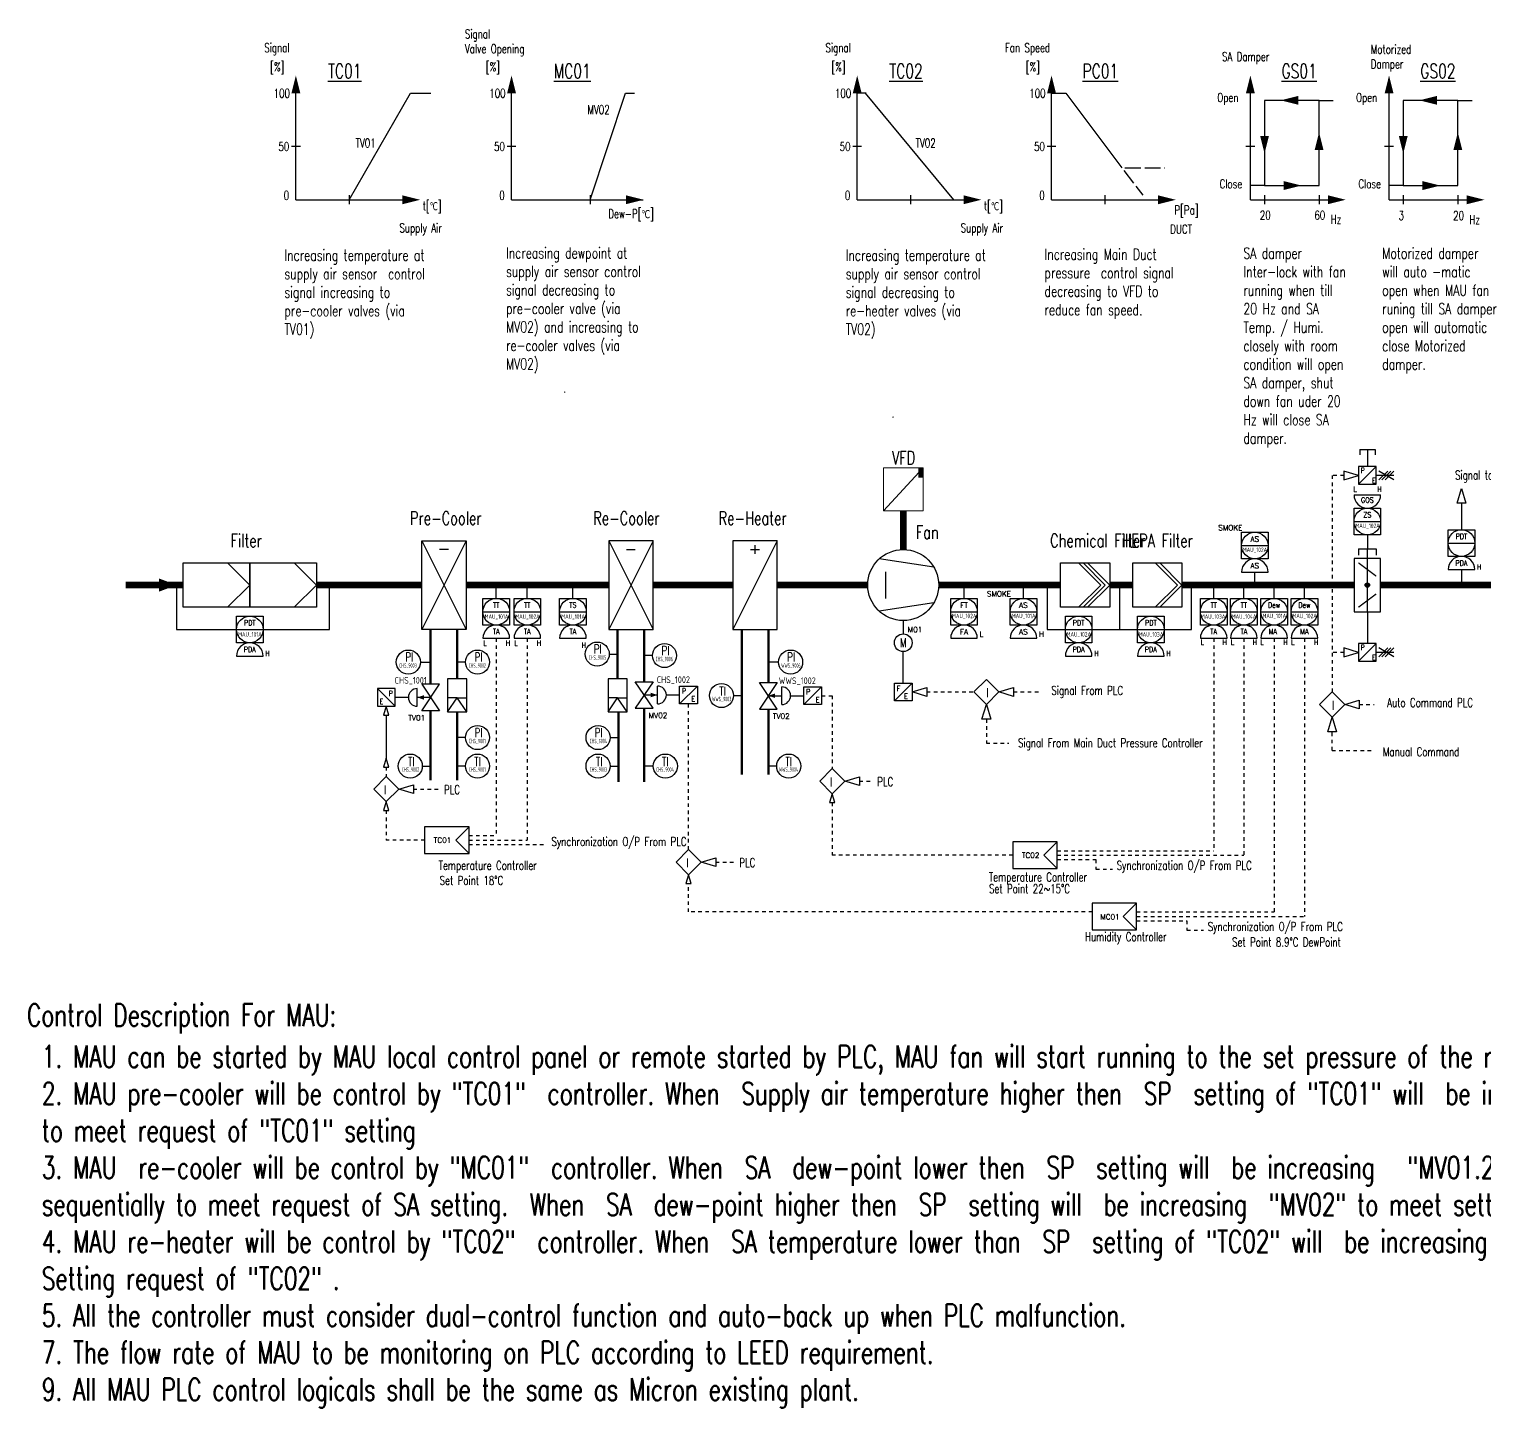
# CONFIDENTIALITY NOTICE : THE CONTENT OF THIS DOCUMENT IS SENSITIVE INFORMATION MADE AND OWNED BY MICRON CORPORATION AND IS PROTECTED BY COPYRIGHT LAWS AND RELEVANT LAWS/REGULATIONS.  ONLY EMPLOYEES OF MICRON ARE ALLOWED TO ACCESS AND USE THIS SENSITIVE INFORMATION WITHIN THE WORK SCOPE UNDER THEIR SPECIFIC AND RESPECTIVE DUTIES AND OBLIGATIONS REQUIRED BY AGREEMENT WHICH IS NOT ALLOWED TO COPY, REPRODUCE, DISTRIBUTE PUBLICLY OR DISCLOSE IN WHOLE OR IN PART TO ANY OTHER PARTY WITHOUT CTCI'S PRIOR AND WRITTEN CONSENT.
# Model space of a CAD drawing. Extents: x 9 to 505, y -3 to 321.
# Drawn here: x 8.9 to 337.1, y 10 to 320.7 of the extents above; entities that cross this region are included whole.
import ezdxf
from ezdxf.enums import TextEntityAlignment as Align

# ---------------------------------------------------------------- set-up
doc = ezdxf.new("R2010")
doc.units = 0
doc.linetypes.add('ACAD_ISO02W100', pattern=[15, 12, -3])
doc.linetypes.add('DPKTLINIE', pattern=[2, 1, -1])
for name, color, linetype in [('Air Duct', 160, 'Continuous'), ('FITTING', 2, 'Continuous'), ('Function Line', 15, 'Continuous'), ('PID', 2, 'Continuous'), ('SYMBOLE', 2, 'Continuous'), ('TEXT', 4, 'Continuous'), ('Water Pipe', 112, 'Continuous')]:
    doc.layers.add(name, color=color, linetype=linetype)
doc.styles.add('aa-txt', font='isocp.shx', dxfattribs={"bigfont": 'chineset.shx'})
doc.styles.get("Standard").update_dxf_attribs({"font": 'simplex.shx', "width": 0.715})
doc.styles.add('TKT_SIMP_07', font='simplex.shx', dxfattribs={"width": 0.715})

msp = doc.modelspace()

# ---------------------------------------------------------------- hatches: boundary and pattern name
at = {"layer": 'Air Duct'}
msp.add_hatch(color=256, dxfattribs=at).paths.add_polyline_path([(42.17, 195.39), (38.17, 196.89), (38.17, 193.89)])
at = {"layer": 'Function Line'}
for points in [[(68.06, 306.21), (70.06, 306.21), (69.06, 310.21)], [(116.66, 306.21), (118.66, 306.21), (117.66, 310.21)], [(194.57, 306.21), (196.57, 306.21), (195.57, 310.21)], [(238.38, 306.21), (240.38, 306.21), (239.38, 310.21)], [(283.19, 306.21), (285.19, 306.21), (284.19, 310.21)], [(314.46, 306.21), (316.46, 306.21), (315.46, 310.21)], [(295.02, 303.61), (295.02, 305.61), (291.02, 304.61)], [(326.29, 303.61), (326.29, 305.61), (322.29, 304.61)], [(288.39, 296.61), (286.39, 296.61), (287.39, 292.61)], [(298.68, 293.41), (300.68, 293.41), (299.68, 297.41)], [(319.66, 296.61), (317.66, 296.61), (318.66, 292.61)], [(329.96, 293.41), (331.96, 293.41), (330.96, 297.41)], [(291.72, 286.41), (291.72, 284.41), (295.72, 285.41)], [(322.99, 286.41), (322.99, 284.41), (326.99, 285.41)], [(93.06, 283.21), (93.06, 281.21), (97.06, 282.21)], [(143.45, 283.21), (143.45, 281.21), (147.45, 282.21)], [(219.57, 283.21), (219.57, 281.21), (223.57, 282.21)], [(263.38, 283.21), (263.38, 281.21), (267.38, 282.21)], [(301.68, 283.21), (301.68, 281.21), (305.68, 282.21)], [(332.96, 283.21), (332.96, 281.21), (336.96, 282.21)]]:
    msp.add_hatch(color=256, dxfattribs=at).paths.add_polyline_path(points)
at = {"layer": 'SYMBOLE'}
h = msp.add_hatch(color=256, dxfattribs=at)
h.paths.add_polyline_path([(210.43, 219.59), (209.33, 219.59), (210.43, 221.79)])
h.paths.add_polyline_path([(209.33, 219.59), (209.33, 221.79), (210.43, 221.79)], flags=17)
h = msp.add_hatch(color=256, dxfattribs=at)
edge = h.paths.add_edge_path()
edge.add_arc((310.56, 195.39), 0.5, 0, 360)

# ---------------------------------------------------------------- linework, layer by layer
at = {"layer": 'Air Duct'}
for p, q in [((285.19, 195.3), (285.19, 198.3)), ((42.17, 195.39), (42.17, 185.39)), ((76.67, 185.39), (76.67, 195.39)), ((114.23, 192.39), (114.23, 195.39)), ((121.22, 192.39), (121.22, 195.39)), ((131.51, 192.39), (131.51, 195.39)), ((219.65, 192.39), (219.65, 195.39)), ((233.04, 192.39), (233.04, 195.39)), ((238.4, 195.39), (238.4, 185.39)), ((254.68, 195.39), (254.68, 185.39)), ((270.95, 185.39), (270.95, 195.39)), ((275.93, 192.39), (275.93, 195.39)), ((282.74, 192.39), (282.74, 195.39)), ((289.54, 192.39), (289.54, 195.39)), ((296.37, 192.39), (296.37, 195.39)), ((42.17, 185.39), (55.67, 185.39)), ((61.67, 185.39), (76.67, 185.39)), ((238.4, 185.39), (242.49, 185.39)), ((248.49, 185.39), (258.76, 185.39)), ((264.76, 185.39), (270.95, 185.39))]:
    msp.add_line(p, q, dxfattribs=at)
at = {"layer": 'Air Duct', "const_width": 1.5}
for points in [[(205.95, 212.12), (205.95, 212.12), (205.95, 203.39)], [(43.67, 195.39), (30.72, 195.39)], [(97.42, 195.39), (73.67, 195.39)], [(139.56, 195.39), (107.42, 195.39)], [(167.56, 195.39), (149.56, 195.39)], [(197.95, 195.39), (177.56, 195.39)], [(241.4, 195.39), (213.95, 195.39)], [(252.49, 195.39), (257.67, 195.39)], [(268.76, 195.39), (307.56, 195.39)], [(313.56, 195.39), (354.73, 195.39)]]:
    msp.add_lwpolyline(points, dxfattribs=at)
at = {"layer": 'Air Duct'}
msp.add_lwpolyline([(331.77, 198.86), (331.77, 195.39)], dxfattribs=at)
at = {"layer": 'FITTING'}
for p, q in [((97.11, 178.04), (99.42, 178.04)), ((107.29, 178.04), (105.42, 178.04)), ((139.69, 179.84), (141.56, 179.84)), ((149.44, 179.5), (147.56, 179.5)), ((177.86, 178.04), (175.55, 178.04)), ((103.26, 166.82), (105.42, 170)), ((105.42, 170), (103.26, 170)), ((107.58, 166.82), (105.42, 170)), ((105.42, 170), (107.58, 170)), ((139.41, 166.82), (141.56, 170)), ((141.56, 170), (139.41, 170)), ((143.72, 166.82), (141.56, 170)), ((141.56, 170), (143.72, 170)), ((167.69, 170.49), (169.56, 170.49)), ((107.29, 161.02), (105.42, 161.02)), ((139.88, 161.02), (141.75, 161.02)), ((97.55, 154.6), (99.42, 154.6)), ((107.29, 154.6), (105.42, 154.6)), ((139.88, 154.6), (141.75, 154.6)), ((149.62, 154.6), (147.75, 154.6)), ((177.44, 154.6), (175.56, 154.6))]:
    msp.add_line(p, q, dxfattribs=at)
for points in [[(107.58, 166.82), (107.58, 174.29), (103.26, 174.29), (103.26, 166.82)], [(143.72, 166.82), (143.72, 174.29), (139.41, 174.29), (139.41, 166.82)]]:
    msp.add_lwpolyline(points, close=True, dxfattribs=at)
for centre in [(94.4, 178.04), (110, 178.04), (136.98, 179.84), (152.14, 179.5), (180.57, 178.04), (164.98, 170.49), (110, 161.02), (137.17, 161.02), (94.84, 154.6), (110, 154.6), (137.17, 154.6), (152.33, 154.6), (180.14, 154.6)]:
    msp.add_circle(centre, 2.71, dxfattribs=at)
at = {"layer": 'Function Line'}
for p, q in [((69.06, 282.21), (69.06, 306.21)), ((117.66, 282.21), (117.66, 306.21)), ((135.37, 282.21), (143.37, 306.21)), ((143.37, 306.21), (145.37, 306.21)), ((195.57, 282.21), (195.57, 306.21)), ((197.57, 306.21), (195.57, 306.21)), ((197.4, 306.21), (217.27, 282.21)), ((239.38, 282.21), (239.38, 306.21)), ((239.38, 306.21), (242.58, 306.21)), ((242.58, 306.21), (255.25, 289.43)), ((284.19, 282.21), (284.19, 306.21)), ((315.46, 282.21), (315.46, 306.21)), ((299.68, 304.61), (287.39, 304.61)), ((287.39, 304.61), (287.39, 285.41)), ((299.68, 285.41), (299.68, 304.61)), ((299.68, 304.61), (302.88, 304.61)), ((330.96, 304.61), (318.66, 304.61)), ((318.66, 304.61), (318.66, 285.41)), ((330.96, 285.41), (330.96, 304.61)), ((330.96, 304.61), (334.16, 304.61)), ((70.06, 294.21), (68.06, 294.21)), ((118.66, 294.21), (116.66, 294.21)), ((196.57, 294.21), (194.57, 294.21)), ((240.38, 294.21), (238.38, 294.21)), ((285.19, 294.21), (283.19, 294.21)), ((316.46, 294.21), (314.46, 294.21)), ((69.06, 282.21), (93.06, 282.21)), ((81.06, 283.21), (81.06, 281.21)), ((117.66, 282.21), (147.37, 282.21)), ((135.37, 283.21), (135.37, 281.21)), ((195.57, 282.21), (219.57, 282.21)), ((207.57, 283.21), (207.57, 281.21)), ((239.38, 282.21), (263.38, 282.21)), ((251.38, 283.21), (251.38, 281.21)), ((287.39, 285.41), (284.19, 285.41)), ((284.19, 282.21), (301.68, 282.21)), ((287.39, 285.41), (299.68, 285.41)), ((287.39, 283.21), (287.39, 281.21)), ((299.68, 283.21), (299.68, 281.21)), ((318.66, 285.41), (315.46, 285.41)), ((315.46, 282.21), (332.96, 282.21)), ((318.66, 285.41), (330.96, 285.41)), ((318.66, 283.21), (318.66, 281.21)), ((330.96, 283.21), (330.96, 281.21))]:
    msp.add_line(p, q, dxfattribs=at)
at = {"layer": 'Function Line', "linetype": 'ACAD_ISO02W100', "ltscale": 0.3}
for p, q in [((255.69, 288.84), (259.92, 283.24)), ((255.87, 289.43), (264.91, 289.43))]:
    msp.add_line(p, q, dxfattribs=at)
at = {"layer": 'Function Line', "linetype": 'DPKTLINIE', "ltscale": 0.8}
for p, q in [((302.62, 220.09), (302.62, 171.3)), ((305.28, 220.09), (302.62, 220.09)), ((114.23, 183.39), (114.23, 138.94)), ((121.22, 183.39), (121.22, 137.92)), ((275.93, 183.39), (275.93, 135.52)), ((282.74, 183.39), (282.74, 134.5)), ((289.54, 183.39), (289.54, 121.74)), ((296.37, 183.39), (296.37, 120.72)), ((305.28, 180.22), (302.62, 180.22)), ((211.24, 171.3), (221.86, 171.3)), ((230.81, 171.3), (236.82, 171.3)), ((157.56, 135.79), (157.56, 168.62)), ((187.56, 170.46), (189.95, 170.46)), ((189.95, 170.46), (189.95, 154.02)), ((308.73, 168.47), (312.08, 168.47)), ((224.69, 165.18), (224.69, 159.8)), ((302.62, 158.14), (302.62, 162.35)), ((224.69, 159.8), (229.75, 159.8)), ((302.62, 158.14), (311.92, 158.14)), ((89.42, 154.39), (89.42, 152.24)), ((196.07, 151.19), (199.17, 151.19)), ((95.53, 149.42), (101.55, 149.42)), ((89.42, 144.62), (89.42, 137.92)), ((189.95, 146.39), (189.95, 134.5)), ((98.08, 137.92), (89.42, 137.92)), ((108.08, 138.94), (114.23, 138.94)), ((108.08, 137.92), (121.22, 137.92)), ((108.08, 136.94), (125.12, 136.94)), ((240.65, 135.52), (275.93, 135.52)), ((163.68, 132.96), (168.08, 132.96)), ((230.65, 134.5), (189.95, 134.5)), ((240.65, 134.5), (282.74, 134.5)), ((240.65, 133.52), (249.38, 133.52)), ((249.38, 133.52), (249.38, 131.37)), ((249.38, 131.37), (253.13, 131.37)), ((157.56, 121.72), (157.56, 128.16)), ((248.56, 121.72), (157.56, 121.72)), ((258.56, 121.74), (289.54, 121.74)), ((258.56, 120.72), (296.37, 120.72)), ((258.56, 119.74), (269.91, 119.74)), ((269.91, 119.74), (269.91, 117.59)), ((269.91, 117.59), (273.65, 117.59))]:
    msp.add_line(p, q, dxfattribs=at)
at = {"layer": 'Function Line', "ltscale": 0.8}
for p, q in [((331.77, 213.87), (331.77, 207.86)), ((89.42, 166.1), (89.42, 156.36))]:
    msp.add_line(p, q, dxfattribs=at)
at = {"layer": 'Function Line'}
msp.add_lwpolyline([(69.06, 282.21), (81.06, 282.21), (94.92, 306.21), (99.44, 306.21)], dxfattribs=at)
for points in [[(308.56, 220.09), (305.28, 221.09), (305.28, 219.1)], [(331.77, 217.16), (332.76, 213.87), (330.77, 213.87)], [(308.56, 180.22), (305.28, 181.21), (305.28, 179.22)], [(207.95, 171.3), (211.24, 172.29), (211.24, 170.3)], [(227.52, 171.3), (230.81, 172.29), (230.81, 170.3)], [(89.42, 168.07), (88.82, 166.1), (90.02, 166.1)], [(224.69, 168.47), (225.69, 165.18), (223.7, 165.18)], [(305.45, 168.47), (308.73, 169.46), (308.73, 167.47)], [(302.62, 165.64), (303.61, 162.35), (301.62, 162.35)], [(89.42, 156.36), (88.82, 154.39), (90.02, 154.39)], [(192.78, 151.19), (196.07, 152.19), (196.07, 150.2)], [(92.25, 149.42), (95.53, 150.41), (95.53, 148.42)], [(189.95, 148.36), (189.36, 146.39), (190.55, 146.39)], [(89.42, 146.59), (88.82, 144.62), (90.02, 144.62)], [(160.39, 132.96), (163.68, 133.95), (163.68, 131.96)], [(157.56, 130.13), (156.97, 128.16), (158.16, 128.16)]]:
    msp.add_lwpolyline(points, close=True, dxfattribs=at)
at = {"layer": 'SYMBOLE'}
for p, q in [((308.87, 225.95), (312.31, 225.95)), ((310.56, 225.95), (310.56, 222.09)), ((210.43, 221.79), (201.48, 212.12)), ((312.56, 222.09), (308.56, 218.09)), ((316.56, 220.09), (312.56, 220.09)), ((316.56, 219.09), (313.16, 221.09)), ((313.16, 219.09), (315.16, 221.09)), ((313.86, 219.09), (315.86, 221.09)), ((314.56, 219.09), (316.56, 221.09)), ((307.56, 215.71), (313.56, 215.71)), ((307.56, 209.71), (313.56, 209.71)), ((97.42, 205.39), (107.42, 205.39)), ((107.42, 205.39), (97.42, 185.39)), ((97.42, 205.39), (107.42, 185.39)), ((97.42, 185.39), (97.42, 205.39)), ((107.42, 205.39), (107.42, 185.39)), ((149.56, 205.39), (139.56, 205.39)), ((139.56, 205.39), (149.56, 185.39)), ((149.56, 205.39), (139.56, 185.39)), ((139.56, 205.39), (139.56, 185.39)), ((149.56, 185.39), (149.56, 205.39)), ((177.56, 205.39), (167.56, 185.39)), ((177.56, 205.39), (167.56, 205.39)), ((167.56, 205.39), (167.56, 185.39)), ((172.56, 202.39), (172.56, 204.39)), ((177.56, 185.39), (177.56, 205.39)), ((282.19, 204.3), (288.19, 204.3)), ((308.56, 203.56), (312.56, 203.56)), ((310.56, 206.71), (310.56, 203.71)), ((310.56, 189.39), (310.56, 203.56)), ((328.77, 204.86), (334.77, 204.86)), ((43.67, 190.39), (43.67, 200.39)), ((43.67, 200.39), (58.67, 200.39)), ((53.67, 200.39), (58.67, 195.39)), ((58.67, 200.39), (58.67, 190.39)), ((58.67, 190.39), (58.67, 200.39)), ((58.67, 200.39), (73.67, 200.39)), ((68.67, 200.39), (73.67, 195.39)), ((73.67, 200.39), (73.67, 190.39)), ((103.42, 203.39), (101.42, 203.39)), ((143.56, 203.39), (145.56, 203.39)), ((171.56, 203.39), (173.56, 203.39)), ((212.88, 199.4), (200.56, 201.3)), ((241.4, 190.39), (241.4, 200.39)), ((241.4, 200.39), (252.49, 200.39)), ((245.49, 200.39), (250.49, 195.39)), ((246.49, 200.39), (251.49, 195.39)), ((247.49, 200.39), (252.49, 195.39)), ((252.49, 200.39), (252.49, 190.39)), ((257.67, 190.39), (257.67, 200.39)), ((257.67, 200.39), (268.76, 200.39)), ((262.76, 200.39), (267.76, 195.39)), ((263.76, 200.39), (268.76, 195.39)), ((268.76, 200.39), (268.76, 190.39)), ((307.56, 201.39), (307.56, 189.39)), ((313.56, 201.39), (307.56, 201.39)), ((313.56, 189.39), (313.56, 201.39)), ((201.95, 198.39), (201.95, 192.39)), ((282.19, 198.3), (288.19, 198.3)), ((328.77, 198.86), (334.77, 198.86)), ((58.67, 195.39), (53.67, 190.39)), ((73.67, 195.39), (68.67, 190.39)), ((250.49, 195.39), (245.49, 190.39)), ((251.49, 195.39), (246.49, 190.39)), ((252.49, 195.39), (247.49, 190.39)), ((267.76, 195.39), (262.76, 190.39)), ((268.76, 195.39), (263.76, 190.39)), ((58.67, 190.39), (43.67, 190.39)), ((73.67, 190.39), (58.67, 190.39)), ((212.88, 191.38), (200.56, 189.48)), ((252.49, 190.39), (241.4, 190.39)), ((268.76, 190.39), (257.67, 190.39)), ((111.23, 189.39), (117.23, 189.39)), ((118.22, 189.39), (124.22, 189.39)), ((128.51, 189.39), (134.51, 189.39)), ((205.95, 187.39), (205.95, 184.39)), ((216.65, 189.39), (222.65, 189.39)), ((230.04, 189.39), (236.04, 189.39)), ((272.93, 189.39), (278.93, 189.39)), ((279.74, 189.39), (285.74, 189.39)), ((286.54, 189.39), (292.54, 189.39)), ((293.37, 189.39), (299.37, 189.39)), ((307.56, 189.39), (313.56, 189.39)), ((310.56, 189.39), (310.56, 187.22)), ((310.56, 187.22), (310.56, 182.22)), ((55.67, 185.39), (61.67, 185.39)), ((107.42, 185.39), (97.42, 185.39)), ((139.56, 185.39), (149.56, 185.39)), ((167.56, 185.39), (177.56, 185.39)), ((242.49, 185.39), (248.49, 185.39)), ((258.76, 185.39), (264.76, 185.39)), ((111.23, 183.39), (117.23, 183.39)), ((118.22, 183.39), (124.22, 183.39)), ((128.51, 183.39), (134.51, 183.39)), ((216.65, 183.39), (222.65, 183.39)), ((230.04, 183.39), (236.04, 183.39)), ((272.93, 183.39), (278.93, 183.39)), ((279.74, 183.39), (285.74, 183.39)), ((286.54, 183.39), (292.54, 183.39)), ((293.37, 183.39), (299.37, 183.39)), ((312.56, 182.22), (308.56, 178.22)), ((316.56, 179.22), (313.16, 181.22)), ((313.16, 179.22), (315.16, 181.22)), ((313.86, 179.22), (315.86, 181.22)), ((314.56, 179.22), (316.56, 181.22)), ((55.67, 179.39), (61.67, 179.39)), ((205.95, 173.3), (205.95, 180.39)), ((242.49, 179.39), (248.49, 179.39)), ((258.76, 179.39), (264.76, 179.39)), ((316.56, 180.22), (312.56, 180.22)), ((221.86, 171.3), (224.69, 174.13)), ((224.69, 174.13), (227.52, 171.3)), ((87.42, 172.07), (91.42, 168.07)), ((87.42, 172.07), (87.42, 168.07)), ((91.42, 172.07), (87.42, 172.07)), ((91.42, 168.07), (91.42, 172.07)), ((96.42, 168.07), (96.42, 172.07)), ((97.42, 167.07), (101.42, 173.07)), ((97.42, 173.07), (101.42, 167.07)), ((101.42, 173.07), (97.42, 173.07)), ((149.56, 167.62), (145.56, 173.62)), ((149.56, 173.62), (145.56, 167.62)), ((145.56, 173.62), (149.56, 173.62)), ((150.56, 168.62), (150.56, 172.62)), ((159.56, 172.62), (155.56, 168.62)), ((155.56, 168.62), (155.56, 172.62)), ((155.56, 172.62), (159.56, 172.62)), ((159.56, 172.62), (159.56, 168.62)), ((177.56, 167.46), (173.56, 173.46)), ((177.56, 173.46), (173.56, 167.46)), ((173.56, 173.46), (177.56, 173.46)), ((178.56, 168.46), (178.56, 172.46)), ((187.56, 172.46), (183.56, 168.46)), ((183.56, 168.46), (183.56, 172.46)), ((183.56, 172.46), (187.56, 172.46)), ((187.56, 172.46), (187.56, 168.46)), ((203.95, 169.3), (207.95, 173.3)), ((203.95, 169.3), (203.95, 173.3)), ((203.95, 173.3), (207.95, 173.3)), ((207.95, 173.3), (207.95, 169.3)), ((224.69, 168.47), (221.86, 171.3)), ((227.52, 171.3), (224.69, 168.47)), ((299.79, 168.47), (302.62, 171.3)), ((302.62, 171.3), (305.45, 168.47)), ((87.42, 168.07), (91.42, 168.07)), ((94.42, 170.07), (91.42, 170.07)), ((99.42, 170.07), (96.42, 170.07)), ((145.56, 167.62), (149.56, 167.62)), ((147.56, 170.62), (150.56, 170.62)), ((152.56, 170.62), (155.56, 170.62)), ((159.56, 168.62), (155.56, 168.62)), ((173.56, 167.46), (177.56, 167.46)), ((175.56, 170.46), (178.56, 170.46)), ((180.56, 170.46), (183.56, 170.46)), ((187.56, 168.46), (183.56, 168.46)), ((207.95, 169.3), (203.95, 169.3)), ((302.62, 165.64), (299.79, 168.47)), ((305.45, 168.47), (302.62, 165.64)), ((101.42, 167.07), (97.42, 167.07)), ((89.42, 152.24), (86.59, 149.42)), ((92.25, 149.42), (89.42, 152.24)), ((189.95, 154.02), (187.13, 151.19)), ((187.13, 151.19), (189.95, 148.36)), ((192.78, 151.19), (189.95, 154.02)), ((189.95, 148.36), (192.78, 151.19)), ((86.59, 149.42), (89.42, 146.59)), ((89.42, 146.59), (92.25, 149.42)), ((98.08, 140.92), (98.08, 134.92)), ((108.08, 140.92), (98.08, 140.92)), ((108.08, 140.92), (105.08, 137.92)), ((105.08, 137.92), (108.08, 134.92)), ((108.08, 134.92), (108.08, 140.92)), ((98.08, 134.92), (108.08, 134.92)), ((157.56, 135.79), (154.74, 132.96)), ((160.39, 132.96), (157.56, 135.79)), ((230.65, 137.5), (230.65, 131.5)), ((240.65, 137.5), (230.65, 137.5)), ((240.65, 137.5), (237.65, 134.5)), ((240.65, 131.5), (240.65, 137.5)), ((154.74, 132.96), (157.56, 130.13)), ((157.56, 130.13), (160.39, 132.96)), ((230.65, 131.5), (240.65, 131.5)), ((237.65, 134.5), (240.65, 131.5)), ((258.56, 123.72), (248.56, 123.72)), ((248.56, 123.72), (248.56, 117.72)), ((258.56, 123.72), (255.56, 120.72)), ((258.56, 117.72), (258.56, 123.72)), ((255.56, 120.72), (258.56, 117.72)), ((248.56, 117.72), (258.56, 117.72))]:
    msp.add_line(p, q, dxfattribs=at)
for points in [[(308.87, 225.95), (308.87, 224.77)], [(312.31, 225.95), (312.31, 224.77)], [(308.56, 203.56), (308.56, 202.09)], [(312.56, 203.56), (312.56, 202.09)]]:
    msp.add_lwpolyline(points, dxfattribs=at)
at = {"layer": 'SYMBOLE', "lineweight": 0}
for points in [[(210.43, 221.79), (201.48, 221.79)], [(201.48, 221.79), (201.48, 212.12)], [(210.43, 212.12), (210.43, 221.79)], [(201.48, 212.12), (210.43, 212.12)]]:
    msp.add_lwpolyline(points, dxfattribs=at)
at = {"layer": 'SYMBOLE'}
for points in [[(312.56, 218.09), (312.56, 222.09), (308.56, 222.09), (308.56, 218.09)], [(307.56, 212.71), (313.56, 212.71), (313.56, 206.71), (307.56, 206.71)], [(282.19, 207.3), (288.19, 207.3), (288.19, 201.3), (282.19, 201.3)], [(328.77, 207.86), (334.77, 207.86), (334.77, 201.86), (328.77, 201.86)], [(111.23, 192.39), (117.23, 192.39), (117.23, 186.39), (111.23, 186.39)], [(118.22, 192.39), (124.22, 192.39), (124.22, 186.39), (118.22, 186.39)], [(128.51, 192.39), (134.51, 192.39), (134.51, 186.39), (128.51, 186.39)], [(216.65, 192.39), (222.65, 192.39), (222.65, 186.39), (216.65, 186.39)], [(230.04, 192.39), (236.04, 192.39), (236.04, 186.39), (230.04, 186.39)], [(272.93, 192.39), (278.93, 192.39), (278.93, 186.39), (272.93, 186.39)], [(279.74, 192.39), (285.74, 192.39), (285.74, 186.39), (279.74, 186.39)], [(286.54, 192.39), (292.54, 192.39), (292.54, 186.39), (286.54, 186.39)], [(293.37, 192.39), (299.37, 192.39), (299.37, 186.39), (293.37, 186.39)], [(55.67, 188.39), (61.67, 188.39), (61.67, 182.39), (55.67, 182.39)], [(242.49, 188.39), (248.49, 188.39), (248.49, 182.39), (242.49, 182.39)], [(258.76, 188.39), (264.76, 188.39), (264.76, 182.39), (258.76, 182.39)], [(312.56, 178.22), (312.56, 182.22), (308.56, 182.22), (308.56, 178.22)]]:
    msp.add_lwpolyline(points, close=True, dxfattribs=at)
at = {"layer": 'SYMBOLE', "const_width": 0.3}
for points in [[(312.56, 197.39), (308.56, 200.39)], [(312.56, 193.39), (308.56, 190.39)]]:
    msp.add_lwpolyline(points, dxfattribs=at)
at = {"layer": 'SYMBOLE'}
for points in [[(149.06, 170.62, 1, 0, 0), (150.56, 170.62, 0, 0, 0)], [(177.06, 170.46, 1, 0, 0), (175.56, 170.46, 0, 0, 0)], [(97.92, 170.07, 1, 0, 0), (96.42, 170.07, 0, 0, 0)]]:
    msp.add_lwpolyline(points, format="xyseb", dxfattribs=at)
for centre, radius in [((310.56, 209.71), 3), ((285.19, 204.3), 3), ((331.77, 204.86), 3), ((205.95, 195.39), 8), ((310.56, 195.39), 0.5), ((114.23, 189.39), 3), ((121.22, 189.39), 3), ((131.51, 189.39), 3), ((219.65, 189.39), 3), ((233.04, 189.39), 3), ((275.93, 189.39), 3), ((282.74, 189.39), 3), ((289.54, 189.39), 3), ((296.37, 189.39), 3), ((58.67, 185.39), 3), ((245.49, 185.39), 3), ((261.76, 185.39), 3), ((205.95, 182.39), 2)]:
    msp.add_circle(centre, radius, dxfattribs=at)
for centre, radius, start, end in [((310.56, 215.71), 3, 180, 0), ((285.19, 198.3), 3, 0, 180), ((331.77, 198.86), 3, 0, 180), ((114.23, 183.39), 3, 0, 180), ((121.22, 183.39), 3, 0, 180), ((131.51, 183.39), 3, 0, 180), ((219.65, 183.39), 3, 0, 180), ((233.04, 183.39), 3, 0, 180), ((275.93, 183.39), 3, 0, 180), ((282.74, 183.39), 3, 0, 180), ((289.54, 183.39), 3, 0, 180), ((296.37, 183.39), 3, 0, 180), ((58.67, 179.39), 3, 0, 180), ((245.49, 179.39), 3, 0, 180), ((261.76, 179.39), 3, 0, 180), ((96.42, 170.07), 2, 90, 270), ((150.56, 170.62), 2, 270, 90), ((178.56, 170.46), 2, 270, 90)]:
    msp.add_arc(centre, radius, start, end, dxfattribs=at)
at = {"layer": 'Water Pipe', "const_width": 0.5}
for points in [[(99.42, 185.39), (99.42, 173.07)], [(105.42, 185.39), (105.42, 174.29)], [(141.56, 185.39), (141.56, 174.29)], [(147.56, 185.39), (147.56, 173.62)], [(169.56, 185.39), (169.56, 174.29)], [(175.56, 185.39), (175.56, 173.46)], [(169.56, 174.29), (169.56, 152.65)], [(147.56, 167.62), (147.56, 151.02)], [(175.56, 167.46), (175.56, 156.65)], [(99.42, 167.07), (99.42, 151.37)], [(105.42, 166.82), (105.42, 151.37)], [(141.75, 166.82), (141.75, 151.02)], [(175.56, 156.65), (175.56, 152.65)]]:
    msp.add_lwpolyline(points, dxfattribs=at)

# ---------------------------------------------------------------- texts
at = {"layer": 'FITTING', "style": 'TKT_SIMP_07', "width": 0.715}
for s, p in [('PI', (136.22, 179.97)), ('PI', (151.48, 179.63)), ('PI', (93.74, 178.17)), ('PI', (109.34, 178.17)), ('PI', (179.8, 178.17)), ('TI', (164.49, 170.48)), ('PI', (109.34, 161.14)), ('PI', (136.4, 161.14)), ('TI', (94.35, 154.59)), ('TI', (109.26, 154.59)), ('TI', (136.68, 154.59)), ('TI', (151.59, 154.59)), ('TI', (179.41, 154.59))]:
    msp.add_text(s, height=2, dxfattribs=at).set_placement(p)
at = {"layer": 'Function Line', "char_height": 1.6, "width": 8, "attachment_point": 5}
for insert in [(129.66, 239.6), (203.64, 233.92)]:
    msp.add_mtext('.', dxfattribs=dict(at, insert=insert))
at = {"layer": 'PID', "color": 4, "style": 'aa-txt', "width": 0.8}
for s, height, p in [('MAU_102A', 1, (310.61, 208.7)), ('MAU_102A', 1, (285.24, 203.29)), ('MAU_101A', 1, (114.28, 188.24)), ('MAU_102A', 1, (121.27, 188.24)), ('MAU_101A', 1, (131.55, 188.24)), ('MAU_102A', 1, (219.7, 188.38)), ('MAU_101A', 1, (233.09, 188.38)), ('MAU_103A', 1, (275.79, 188.26)), ('MAU_104A', 1, (282.78, 188.26)), ('MAU_101A', 1, (289.59, 188.38)), ('MAU_102A', 1, (296.42, 188.38)), ('MAU_101A', 1, (58.71, 184.24)), ('MAU_102A', 1, (245.53, 184.24)), ('MAU_103A', 1, (261.81, 184.24)), ('CHS_1001', 1.5, (94.95, 173.85)), ('CHS_1002', 1.5, (154.15, 174)), ('WWS_1002', 1.5, (182.07, 173.76))]:
    msp.add_text(s, height=height, dxfattribs=at).set_placement(p, align=Align.MIDDLE)
at = {"layer": 'PID', "style": 'aa-txt', "width": 0.6}
for s, p in [('CHS_9003', (94.34, 177.22)), ('CHS_9002', (109.94, 177.22)), ('CHS_9005', (137.04, 179.02)), ('CHS_9006', (152.09, 178.68)), ('WWS_9006', (180.63, 177.22)), ('WWS_9003', (165.04, 169.67)), ('CHS_9001', (109.94, 160.2)), ('CHS_9004', (137.23, 160.2)), ('CHS_9002', (94.9, 153.78)), ('CHS_9001', (109.94, 153.78)), ('CHS_9003', (137.23, 153.78)), ('CHS_9004', (152.27, 153.78)), ('WWS_9004', (180.09, 153.78))]:
    msp.add_text(s, height=1, dxfattribs=at).set_placement(p, align=Align.MIDDLE)
at = {"layer": 'SYMBOLE'}
for s, insert, char_height, width, attachment_point in [('P', (309.04, 221.83), 1.2, 14, 1), ('L', (307.82, 216.4), 1.2, 2, 8), ('E', (311.59, 219.56), 1.2, 14, 1), ('H', (313.31, 216.4), 1.2, 2, 8), ('GOS', (310.56, 214.55), 1.2, 6, 5), ('ZS', (310.56, 211.21), 1.2, 6, 5), ('PDT', (331.77, 206.36), 1.2, 6, 5), ('PDA', (331.77, 200.36), 1.2, 6, 5), ('H', (335.77, 198.86), 1.2, 2, 8), ('TT', (114.23, 190.89), 1.2, 6, 5), ('TT', (121.22, 190.89), 1.2, 6, 5), ('TS', (131.51, 190.89), 1.2, 6, 5), ('TT', (275.93, 190.89), 1.2, 6, 5), ('TT', (282.74, 190.89), 1.2, 6, 5), ('Dew', (289.54, 190.89), 1.2, 6, 5), ('Dew', (296.37, 190.89), 1.2, 6, 5), ('PDT', (58.67, 186.89), 1.2, 6, 5), ('PDT', (245.49, 186.89), 1.2, 6, 5), ('PDT', (261.76, 186.89), 1.2, 6, 5), ('TA', (114.23, 184.89), 1.2, 6, 5), ('TA', (121.22, 184.89), 1.2, 6, 5), ('TA', (131.51, 184.89), 1.2, 6, 5), ('TA', (275.93, 184.89), 1.2, 6, 5), ('TA', (282.74, 184.89), 1.2, 6, 5), ('MA', (289.25, 184.89), 1.2, 6, 5), ('MA', (296.37, 184.89), 1.2, 6, 5), ('PDA', (58.67, 180.89), 1.2, 6, 5), ('H', (62.67, 179.39), 1.2, 2, 8), ('L', (111.67, 181.73), 1.2, 2, 8), ('H', (116.86, 181.73), 1.2, 2, 8), ('L', (118.66, 181.73), 1.2, 2, 8), ('H', (123.85, 181.73), 1.2, 2, 8), ('H', (133.94, 181.23), 1.2, 2, 8), ('M', (205.95, 182.39), 2, 4, 5), ('PDA', (245.49, 180.89), 1.2, 6, 5), ('H', (249.49, 179.39), 1.2, 2, 8), ('PDA', (261.76, 180.89), 1.2, 6, 5), ('H', (265.76, 179.39), 1.2, 2, 8), ('L', (273.36, 181.91), 1.2, 2, 8), ('H', (278.4, 181.91), 1.2, 2, 8), ('L', (280.17, 181.91), 1.2, 2, 8), ('H', (285.21, 181.91), 1.2, 2, 8), ('L', (286.84, 181.91), 1.2, 2, 8), ('H', (292.11, 181.91), 1.2, 2, 8), ('L', (293.77, 181.91), 1.2, 2, 8), ('H', (299.01, 181.91), 1.2, 2, 8), ('P', (309.04, 181.95), 1.2, 14, 1), ('E', (311.59, 179.68), 1.2, 14, 1), ('P', (90.92, 171.57), 1.2, 4, 3), ('P', (156.06, 172.12), 1.2, 4, 1), ('P', (184.06, 171.96), 1.2, 4, 1), ('F', (204.49, 172.66), 1.2, 1.5, 1), ('E', (206.14, 170.95), 1.2, 1.5, 1), ('{\\W0.72;I}', (224.67, 172.14), 2, 1.5, 1), ('E', (87.92, 168.57), 1.2, 4, 7), ('E', (159.06, 169.12), 1.2, 4, 9), ('E', (187.06, 168.96), 1.2, 4, 9), ('{\\W0.72;I}', (302.59, 169.31), 2, 1.5, 1), ('{\\W0.72;I}', (189.98, 152.03), 2, 1.5, 3), ('{\\W0.72;I}', (89.44, 150.26), 2, 1.5, 3), ('{\\W0.72;I}', (157.59, 133.8), 2, 1.5, 3)]:
    msp.add_mtext(s, dxfattribs=dict(at, insert=insert, char_height=char_height, width=width, attachment_point=attachment_point))
at = {"layer": 'SYMBOLE', "flags": 8}
for tag, text, p in [('SMOKE', 'Smoke', (276.96, 207.36)), ('SMOKE', 'Smoke', (224.81, 192.44)), ('M01', '01', (206.95, 184.39)), ('L', 'H', (223.15, 183.39)), ('H', 'H', (236.54, 183.39))]:
    msp.add_attdef(tag, text=text, height=1.2, dxfattribs=at).set_placement(p, align=Align.BOTTOM_LEFT)
for tag, text, p in [('AS', 'XX', (285.19, 204.8)), ('AS', 'XA', (285.19, 198.8)), ('FT', 'XX', (219.65, 189.89)), ('AS', 'XX', (233.04, 189.89)), ('FA', 'XA', (219.65, 183.89)), ('AS', 'XA', (233.04, 183.89))]:
    msp.add_attdef(tag, text=text, height=1.2, dxfattribs=at).set_placement(p, align=Align.BOTTOM_CENTER)
for tag, p in [('TV01', (94.39, 166.07)), ('MV02', (148.56, 166.62)), ('TV02', (176.56, 166.46))]:
    msp.add_attdef(tag, text='Y01', height=1.2, dxfattribs=at).set_placement(p, align=Align.TOP_LEFT)
for tag, text, p in [('TC01', 'TC01', (104.08, 137.92)), ('TC02', 'TC01', (236.65, 134.5)), ('MC01', 'MC01', (254.74, 120.61))]:
    msp.add_attdef(tag, text=text, height=1.2, dxfattribs=at).set_placement(p, align=Align.MIDDLE_RIGHT)
at = {"layer": 'TEXT', "linetype": 'Continuous', "width": 0.715}
msp.add_text('Control Description For MAU:', height=5, dxfattribs=at).set_placement((8.47, 95.99))
at = {"layer": 'TEXT'}
for s, insert, char_height, width, attachment_point in [('Signal\\PValve Opening', (107.15, 317.57), 2, 35.3603, 4), ('Signal', (61.93, 316.14), 2, 27.3116, 4), ('Signal', (188.43, 316.14), 2, 27.3116, 4), ('Fan Speed', (228.87, 316.14), 2, 27.3116, 4), ('SA Damper', (277.8, 314.13), 2, 11.9923, 4), ('Motorized Damper', (311.33, 314.13), 2, 11.9923, 4), ('{\\LTC01}', (80.06, 311.21), 3.2, 22, 5), ('{\\LMC01}', (131.35, 311.21), 3.2, 22, 5), ('{\\LTC02}', (206.57, 311.21), 3.2, 22, 5), ('\\LPC01', (250.38, 311.21), 3.2, 22, 5), ('{\\LGS01}', (295.19, 311.21), 3.2, 22, 5), ('{\\LGS02}', (326.46, 311.21), 3.2, 22, 5), ('100', (64.05, 306.21), 2, 27.3116, 4), ('100', (112.65, 306.21), 2, 27.3116, 4), ('100', (190.55, 306.21), 2, 27.3116, 4), ('100', (234.36, 306.21), 2, 27.3116, 4), ('Open', (276.74, 304.92), 2, 27.3116, 4), ('Open', (308.02, 304.92), 2, 27.3116, 4), ('MV02', (134.77, 302.53), 2, 6.2585, 4), ('TV01', (82.51, 294.99), 2, 27.3116, 4), ('TV02', (208.74, 294.99), 2, 27.3116, 4), ('50', (65.12, 294.21), 2, 27.3116, 4), ('50', (113.72, 294.21), 2, 27.3116, 4), ('50', (191.62, 294.21), 2, 27.3116, 4), ('50', (235.44, 294.21), 2, 27.3116, 4), ('Close', (277.26, 285.8), 2, 27.3116, 4), ('Close', (308.54, 285.8), 2, 27.3116, 4), ('0', (66.3, 283.21), 2, 27.3116, 4), ('0', (114.9, 283.21), 2, 27.3116, 4), ('0', (192.8, 283.21), 2, 27.3116, 4), ('0', (236.61, 283.21), 2, 27.3116, 4), ('Dew-P[{\\fArial Unicode MS|b0|i0|c136|p0;\\H0.9167x;℃}]', (139.48, 278.73), 2, 12.9647, 4), ('P[Pa]', (267.07, 279.55), 2, 12.9647, 4), ('20', (286.33, 278.73), 2, 3.3534, 4), ('60', (298.63, 278.73), 2, 3.3534, 4), ('3', (317.61, 278.65), 2, 3.3534, 4), ('20', (329.9, 278.65), 2, 3.3534, 4), ('Supply Air', (92.4, 275.52), 2, 27.3116, 4), ('Supply Air', (218.9, 275.52), 2, 27.3116, 4), ('DUCT', (266.13, 275.59), 2, 27.3116, 4), ('Hz', (302.3, 277.8), 2, 11.3445, 4), ('Hz', (333.57, 277.72), 2, 11.3445, 4), ('Increasing temperature at supply air sensor  control signal increasing to pre-cooler valves (via TV01)', (66.48, 270.97), 2.5, 35.9459, 1), ('Increasing dewpoint at supply air sensor control signal decreasing to pre-cooler valve (via MV02) and increasing to re-cooler valves (via MV02) ', (116.42, 271.48), 2.5, 34.4914, 1), ('Increasing temperature at supply air sensor control signal decreasing to re-heater valves (via TV02)', (192.99, 270.97), 2.5, 35.9459, 1), ('Increasing Main Duct pressure  control signal decreasing to VFD to reduce fan speed.', (237.8, 271.18), 2.5, 37.5463, 1), ('SA damper Inter-lock with fan running when till 20 Hz and SA Temp. / Humi. closely with room condition will open SA damper, shut down fan uder 20 Hz will close SA  damper.', (282.64, 271.41), 2.5, 25.6849, 1), ('Motorized damper will auto -matic open when MAU fan runing till SA damper open will automatic close Motorized  damper.  ', (313.92, 271.41), 2.5, 28.5527, 1), ('VFD', (203.41, 222.58), 3, 7.6341, 7), ('Signal {\\W0.72;to }PLC', (336.93, 218.51), 2, 52.1396, 8), ('Pre-Cooler', (110.92, 208.98), 3, 17.4356, 9), ('Re-Cooler', (136.06, 208.98), 3, 17.4356, 7), ('Re-Heater', (164.33, 208.98), 3, 17.4356, 7), ('Filter', (54.33, 203.9), 3, 17.4356, 7), ('Fan', (208.8, 205.78), 3, 17.4356, 7), ('Chemical Filter', (239.05, 203.9), 3, 20.4288, 7), ('HEPA Filter', (255.33, 203.9), 3, 20.4288, 7), ('Signal From PLC', (247.42, 169.97), 2, 52.1396, 8), ('Auto Command PLC', (324.7, 167.9), 2, 52.1396, 8), ('Signal From Main Duct Pressure Controller', (252.63, 158.17), 2, 52.1396, 8), ('Manual Command', (322.68, 156.82), 2, 52.1396, 8), (' PLC', (201.41, 150.07), 2, 7.2647, 8), (' PLC', (103.75, 148.29), 2, 7.2647, 8), ('Synchronization O/P From PLC', (126.66, 138.6), 2, 38.3983, 1), ('Temperature Controller', (101.23, 133.22), 2, 28.2471, 1), (' PLC', (170.32, 131.84), 2, 7.2647, 8), ('Synchronization O/P From PLC', (254.06, 133.23), 2, 38.3983, 1), ('Set Point 18%%DC', (101.46, 129.83), 2, 21, 1), ('Temperature Controller', (225.25, 130.6), 2, 28.2471, 1), ('Set Point 22~15%%DC', (225.28, 127.97), 2, 21, 1), ('Synchronization O/P From PLC', (274.58, 119.45), 2, 38.3983, 1), ('Humidity Controller', (246.91, 117.14), 2, 28.2471, 1), ('Set Point 8.9%%DC DewPoint', (280.08, 115.94), 2, 31.1863, 1)]:
    msp.add_mtext(s, dxfattribs=dict(at, insert=insert, char_height=char_height, width=width, attachment_point=attachment_point))
at = {"layer": 'TEXT', "char_height": 2, "width": 3.146, "attachment_point": 1, "style": 'TKT_SIMP_07'}
for s, insert in [('[%]\\P', (63.27, 313.17)), ('[%]\\P', (111.87, 313.17)), ('[%]\\P', (189.77, 313.17)), ('[%]\\P', (233.58, 313.17)), ('t[{\\fPMingLiU|b0|i0|c136|p18;\\H0.9167x;℃}]', (97.64, 281.85)), ('t[{\\fPMingLiU|b0|i0|c136|p18;\\H0.9167x;℃}]', (224.14, 281.85))]:
    msp.add_mtext(s, dxfattribs=dict(at, insert=insert))
at = {"layer": 'TEXT', "linetype": 'Continuous', "insert": (11.8, 91.66), "char_height": 5, "attachment_point": 1}
msp.add_mtext_dynamic_manual_height_columns('1. MAU can be started by MAU local control panel or remote started by PLC, MAU fan will start running to the set pressure of the main air duct.\\P2. MAU pre-cooler will be control by "TC01"  controller. When  Supply air temperature higher then  SP  setting of "TC01" will  be increasing  "TV01" to meet request of "TC01" setting\\P3. MAU  re-cooler will be control by "MC01"  controller. When  SA  dew-point lower then  SP  setting will  be increasing   "MV01.2"  by sequentially to meet request of SA setting.  When  SA  dew-point higher then  SP  setting will  be increasing  "MV02" to meet setting of SA.\\P4. MAU re-heater will be control by "TC02"  controller. When  SA temperature lower than  SP  setting of "TC02" will  be increasing  "TV02" to meet Setting request of "TC02" .\\P5. All the controller must consider dual-control function and auto-back up when PLC malfunction.\\P7. The flow rate of MAU to be monitoring on PLC according to LEED requirement. \\P9. All MAU PLC control logicals shall be the same as Micron existing plant.', width=401.129, gutter_width=17.5, heights=[0], dxfattribs=at)

doc.saveas('drawing.dxf')
